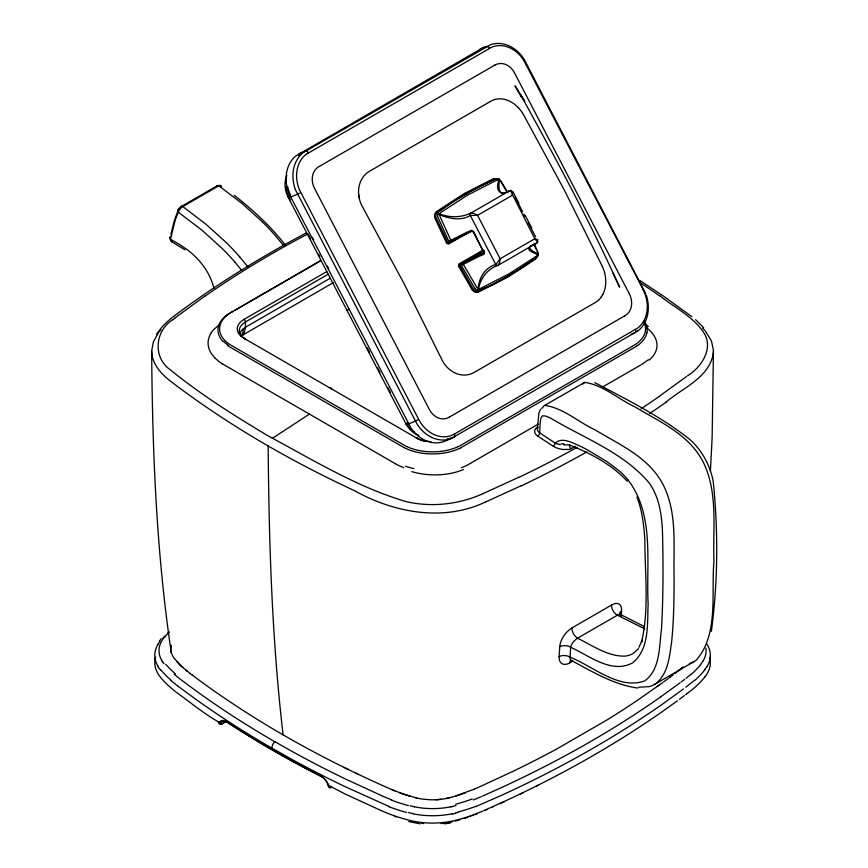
<?xml version="1.0" encoding="UTF-8"?>
<svg xmlns="http://www.w3.org/2000/svg" width="868" height="868" viewBox="0 0 868 868"><rect width="100%" height="100%" fill="white"/><g stroke="black" fill="none" stroke-linecap="round" stroke-linejoin="round"><path stroke-width="1.3" d="M705.586 331.326L711.413 340.907L713.442 350.064L712.14 437.298L710.415 471.107M170.671 648.591C156.316 550.095 152.367 450.416 151.672 350.998L153.376 341.808L158.247 333.008M713.463 350.998C711.51 376.669 683.083 387.54 666.016 402.09M245.47 327.453L245.47 321.985A2.116 1.226 60.1 0 0 243.973 319.391L326.824 271.565M245.46 327.822L244.038 333.312A18.521 10.622 60 0 1 240.913 336.068M537.368 429.313L538.898 413.059L540.536 409.24M571.936 628.041A15.841 8.637 -55 0 0 559.773 646.649L559.068 656.599A7.942 4.893 3.7 0 1 570.048 657.185C592.584 665.94 618.906 690.266 644.761 680.892C660.472 669.369 659.051 646.595 661.481 629.343C663.304 597.26 663.26 565.068 662.523 532.941C661.915 515.559 659.441 497.158 648.993 482.706C623.311 452.423 584.023 438.145 550.648 418.159A72.814 42.033 60 0 0 547.838 416.911L546.428 416.369A27.494 15.874 60 0 0 545.234 415.989L542.402 415.87L541.003 418.094A29.045 16.774 60 0 0 540.525 420.296A63.896 36.89 60 0 0 540.091 424.148L539.69 432.904A2.647 1.421 -56.8 0 1 537.693 436.072L553.241 446.25A15.852 9.765 3.3 0 0 558.287 448.485L559.697 448.875A19.671 12.109 3.3 0 0 563.082 449.494L569.636 449.385L575.365 446.38M638.588 648.656L633.412 653.3A55.574 32.083 60 0 1 624.895 656.132C607.524 656.468 592.508 645.521 577.513 638.208A7.942 4.459 61.3 0 1 571.936 627.944L611.495 605.105A15.841 8.159 -57.5 0 1 621.521 610.996L621.228 615.944M570.048 657.185L570.667 647.257A8.072 3.971 -49.2 0 1 577.491 638.381M468.666 192.219L495.552 178.927A5.154 4.21 59.3 0 1 497.765 178.699A5.132 4.156 56.7 0 1 498.525 178.917A1.736 0.987 -63.5 0 1 499.241 180.164C499.176 184.483 497.342 193.618 503.982 193.672M537.552 242.194L534.807 238.754L510.417 190.526M190.331 673.644L181.228 666.114L174.056 658.15A41.707 24.087 0 0 1 172.992 656.555L171.322 652.845A42.315 24.423 0 0 1 170.779 646.877L171.083 645.184L170.909 646.031M711.369 631.34C717.999 581.799 718.281 531.042 713.214 481.371C710.165 465.476 702.158 450.611 690.136 439.718C661.394 416.835 628.106 400.224 595.73 383.124L594.71 382.745M170.92 234.393L174.262 220.852L178.515 209.307A2.702 0.868 -41.9 0 1 181.054 206.606M239.601 333.768L241.51 330.393L244.96 327.54L330.057 278.324M638.935 647.311L642.222 640.128L641.506 642.363C649.416 608.707 644.783 573.466 644.859 539.223C643.763 524.923 642.222 510.46 636.917 497.006M541.73 408.546L544.095 405.725L584.696 382.408C603.119 384.893 618.244 399.182 634.92 406.853C657.467 420.524 683.333 431.852 698.631 454.387A44.257 25.552 60 0 1 702.982 461.635C718.389 492.384 712.693 528.08 713.963 561.173C711.011 593.083 718.975 634.117 696.342 660.081A61.161 35.306 60 0 1 689.355 663.553M602.804 294.447L601.383 296.834M211.217 332.824L211.922 331.782A52.286 30.261 1.7 0 1 213.55 329.764L220.005 324.024M159.354 641.235L161.177 638.653M156.424 334.527C161.741 326.162 169.184 319.489 177.18 313.771C217.911 283.435 261.322 256.841 306.122 232.993M582.157 384.448L584.696 382.408M530.652 246.089C524.315 250.396 535.155 253.076 538.16 254.78M158.887 332.162L160.96 329.656M705.044 669.369L704.339 670.248M700.498 664.541L701.192 663.684A55.964 32.832 2.2 0 0 702.874 661.232M164.638 636.873L163.944 637.741A55.986 31.747 -2.2 0 0 162.197 640.172A53.827 31.074 0.2 0 0 162.229 661.242M243.333 334.31L242.801 334.864M473.266 232.201L473.733 231.886L483.433 251.731M648.342 359.764L641.767 364.43M691.004 674.295L686.045 678.309M694.541 680.317L685.796 687.206M172.83 319.63C155.025 330.773 152.442 357.269 170.258 369.757C200.725 394.614 234.241 415.598 267.919 435.779C312.849 459.834 357.334 487.274 406.528 501.737C431.678 507.422 458.532 504.482 482.076 494.055M680.089 669.521L681.933 667.926L675.022 673.47M328.495 785.356L344.943 793.938L381.302 810.636M679.872 669.695L679.449 670.042A94.558 54.597 0 0 1 678.158 671.083M174.642 318.155L204.805 296.151M534.84 259.456L507.628 277.239L478.322 292.093A6.141 5.089 70.7 0 1 471.91 289.467M687.423 375.844C701.778 367.11 714.451 347.58 703.145 331.641C692.371 316.212 674.761 307.608 660.331 296.151M688.91 692.197L690.754 690.787A136.894 79.031 0 0 0 705.011 676.715M683.593 680.176L684.635 679.384M686.642 693.923L688.606 692.425M686.469 376.56L660.331 395.515M683.007 680.61L681.261 681.923M686.404 694.096L685.677 694.639M671.875 675.846L673.221 674.827M498.21 265.239L499.61 262.776L500.131 258.772L477.563 215.34L474.004 213.495L471.096 213.051M684.483 695.539L679.405 699.315M437.483 212.183L456.329 199.466L479.244 186.631M670.053 677.203L670.964 676.519L669.152 677.875M680.089 682.801L661.015 696.624M683.452 688.964L664.291 702.841A1073.694 619.817 0 0 1 502.941 794.687L475.772 806.622M668.241 678.548L663.662 681.912M677.355 700.812L668.056 707.539A1073.271 619.644 0 0 1 501.259 802.824L483.834 810.625M662.751 682.573L638.284 699.738A1057.311 610.432 0 0 1 606.721 720.125L556.475 749.138A1057.853 610.746 0 0 1 512.098 771.771L478.604 787.276M287.796 196.754L288.501 196.309M657.195 686.577L659.051 685.253M306.23 154.265L491.657 47.208A30.662 24.966 67.6 0 1 523.719 60.337M405.736 423.714L406.441 423.28A19.801 16.123 67.6 0 0 410.976 429.302M637.774 331.001L450.742 438.752A33.494 27.266 67.6 0 1 416.976 423.953L295.445 189.734M272.346 438.351L309.475 414.047M636.559 346.256L460.582 447.855M228.577 313.912L231.072 312.404M530.858 245.959L532.203 245.167M516.449 270.968L534.851 258.425A5.154 4.08 70.3 0 0 535.806 257.319M496.051 264.36L500.131 258.772L534.807 238.754L537.889 239.752M487.556 46.525A33.494 27.266 67.6 0 0 482.424 48L295.576 156.121A33.494 27.266 67.6 0 0 289.218 194.074L411.041 428.13A33.494 27.266 67.6 0 0 445.154 441.085L450.937 437.917M645.781 293.72L524.261 59.501A33.494 27.266 67.6 0 0 490.507 44.724L303.464 152.453A33.494 27.266 67.6 0 0 295.467 189.723M347.2 309.952L346.668 310.31L349.348 309.279M644.859 628.909L617.365 615.206L577.513 638.208M471.899 289.467L458.857 266.65L478.832 256.472A33.917 2.127 -27.5 0 1 480.232 255.843L483.519 254.422A1.248 0.977 67.1 0 1 483.801 252.827A1.183 0.77 59.5 0 0 483.845 251.46M643.275 289.749L523.729 60.326M512.977 273.073L514.713 272.02M643.145 289.825L644.414 292.559A30.662 24.966 67.6 0 1 637.611 328.082L454.398 434.054A30.532 24.857 67.6 0 1 418.701 419.418L299.449 189.81M219.224 722.784A11.675 6.239 62.4 0 1 226.342 721.72A1068.758 617.039 0 0 0 320.368 775.938L321.073 776.35A10.611 6.575 56 0 1 328.549 785.356M300.654 192.577L300.144 192.87M490.17 101.599L490.876 101.187A28.677 22.351 61.8 0 1 492.037 100.569A27.841 21.7 61.5 0 1 498.427 98.865L501.161 98.865A27.743 21.602 61.3 0 1 514.843 104.453L517.285 106.58A27.884 21.743 61.3 0 1 518.446 107.751M595.448 302.422L596.566 301.717A27.841 21.483 72.4 0 0 600.482 298.017A27.602 21.299 72.5 0 0 601.35 296.78M489.888 101.762L369.573 171.213A27.711 23.566 61.8 0 0 368.347 171.972A27.819 23.62 61.6 0 0 363.139 176.942L361.609 179.383A27.874 23.696 61.6 0 0 359.536 199.488A27.819 23.62 61.6 0 0 362.694 207.235L403.555 282.632L442.018 359.916A23.718 19.997 74.9 0 0 442.409 360.654A28.08 23.675 74.9 0 0 447.172 367.305L449.526 369.453M231.159 312.458L232.993 311.276M509.462 275.145L511.219 274.114M595.166 302.585L474.145 372.459A27.863 23.49 74.6 0 1 466.062 374.998L463.208 375.052A27.754 23.403 74.9 0 1 449.526 369.453M232.353 311.655L230.747 312.697A32.3 18.651 0 0 0 229.955 313.196L229.77 313.315A39.082 22.568 0 0 0 228.642 314.075A40.709 23.501 0 0 0 224.291 339.833A40.069 23.132 0 0 0 229.76 344.455L229.955 344.574A32.149 18.553 0 0 0 230.758 345.073L404.531 445.403A32.257 18.629 0 0 0 405.389 445.859L405.606 445.978A39.114 22.579 0 0 0 406.918 446.619M232.624 311.601L321.062 260.378M632.295 346.299L635.376 344.455A39.158 22.611 0 0 0 636.494 343.695A40.959 23.642 0 0 0 645.293 331.533A40.601 23.436 0 0 0 643.893 322.245M242.031 335.471L333.312 282.632M631.871 346.538L460.604 445.403A32.344 18.673 0 0 1 459.747 445.859L459.53 445.978A39.234 22.655 0 0 1 458.217 446.619M494.521 65.274L495.183 64.894M507.693 276.165L522.352 267.561L536.511 257.742A5.165 4.069 78.8 0 0 538.051 255.094M494.424 65.328L318.469 166.916A16.644 13.552 67.6 0 0 313.977 187.282L429.41 409.598A16.59 13.508 67.6 0 0 448.658 417.432L449.44 417.041M234.751 310.364L321.03 260.519M328.321 274.158L245.47 321.985A21.049 12.152 0 0 0 245.514 339.214L245.47 339.572M451.306 241.597L451.045 241.749A1.183 0.553 60.6 0 0 450.915 240.479L440.065 216.631A3.396 2.995 69.4 0 1 439.805 215.004A3.255 2.94 67.9 0 1 439.859 214.483A2.159 0.705 -71.4 0 0 439.935 214.038C449.884 217.814 461.103 217.684 470.792 213.137L509.874 190.569A1.866 1.53 69 0 1 512.055 191.47M483.357 249.93L459.443 263.677A2.235 1.855 68.9 0 0 458.868 266.65M484.322 250.613L460.387 264.371L459.443 263.677M477.27 290.303A1.736 0.987 -63.5 0 0 478.572 288.491C480.688 278.053 487.577 268.744 497.95 265.402L537.032 242.834A1.866 1.541 66.5 0 0 537.683 240.903M509.136 275.557L495.161 283.087M449.635 416.933L624.439 316.006M624.624 315.898L625.394 315.453A16.59 13.508 67.6 0 0 629.43 294.111M538.193 424.137L469.262 464.022A49.519 30.369 2.8 0 1 465.237 466.116L461.375 467.711M226.016 721.373L221.427 724.02A3.776 1.899 -35.5 0 1 218.844 723.001M225.604 721.742L221.796 724.129L217.759 721.558M654.342 684.526L694.194 661.514M457.903 237.561L451.295 241.358M458.998 236.931L461.19 235.673M470.261 231.539L449.071 243.713A2.235 1.866 67 0 1 446.369 242.606L435.118 218.682A6.141 5.11 65.1 0 1 436.474 211.575L464.174 193.607L492.991 178.938A6.141 4.915 64.7 0 1 496.843 179.199M603.26 386.596L640.801 364.983M450.188 241.988L449.049 242.639L450.362 242.096A1.248 1.02 67.6 0 1 448.897 241.478L438.004 217.456A5.154 4.427 68.6 0 1 437.602 214.895M468.677 192.414L451.805 202.613L439.143 211.499A5.165 4.275 55.2 0 0 437.646 214.038A5.132 4.481 67.7 0 0 437.591 214.895M504.145 278.194L505.925 277.185M483.801 252.827L480.46 254.27A34.774 2.181 -27.5 0 0 479.017 254.91L462.611 263.351M504.275 278.313L493.349 284.031M418.094 419.743L415.88 420.882M572.294 661.449L569.755 662.848A7.942 4.459 61.3 0 1 570.764 660.179M446.369 242.617L466.387 232.516A33.461 2.094 -27.5 0 1 467.613 231.962L471.074 230.465A1.248 0.977 67.1 0 0 472.496 231.083L469.154 232.516A35.056 2.192 -27.5 0 0 467.711 233.166L450.514 242.031M532.442 245.036L537.032 242.834M176.193 692.176C190.765 702.668 205.249 714.809 220.732 723.142M299.069 193.445L297.974 193.987M494.771 283.445L478.398 291.019L478.322 292.093M479.364 186.425L493.892 179.611A5.154 4.101 64.2 0 1 495.107 179.361M492.872 284.411L478.442 290.997A5.154 4.275 71.3 0 1 473.071 288.794L460.051 266.031A1.237 1.052 70.1 0 1 460.398 264.371L461.667 263.85A1.248 1.02 67.6 0 0 461.375 265.489L474.72 288.122M518.619 477.335L482.695 493.784M521.028 485.798L485.809 501.878M497.95 265.402A1.866 1.508 66.2 0 1 495.769 264.501C484.941 267.55 479.147 277.651 478.214 288.317A1.736 0.564 -71.5 0 1 477.27 290.303A5.165 4.524 71.7 0 1 474.688 288.143M492.33 807.175L493.067 806.839M486.536 809.768L487.154 809.486M478.008 787.536L475.957 788.437M484.669 810.593L485.299 810.321M474.481 789.088L455.147 796.195L460.365 794.567A120.554 69.603 0 0 0 464.174 793.254L465.422 792.799M474.481 789.088L475.078 788.828M482.543 796.097L500.293 788.111A1069.365 617.332 0 0 0 661.047 696.646M481.306 796.64L473.418 799.916M485.483 502.019C443.005 522.124 393.692 512.597 354.057 490.474C290.78 461.049 229.922 426.014 174.164 383.96C163.249 376.05 151.922 365.395 151.672 350.998M482.836 811.07L471.541 815.519A141.506 81.7 0 0 1 456.807 820.032L453.888 820.748A58.178 33.592 0 0 1 408.318 820.032A136.894 79.031 0 0 1 383.927 811.797L381.909 810.896M462.319 263.449A1.183 0.553 60.6 0 1 463.36 264.425L476.597 286.95A3.353 3.049 74.6 0 0 478.214 288.35L478.572 288.458A3.342 2.669 80 0 0 480.373 288.501L509.223 273.724L536.511 256.071A3.353 2.582 84.5 0 0 537.52 254.411M496.995 180.045L467.765 194.996L440.857 212.454A3.353 2.778 48.1 0 0 439.892 214.016A1.736 0.835 6 0 0 437.635 214.027C448.029 218.248 459.747 221.557 470.326 215.557A1.866 1.508 68.7 0 1 470.792 213.137M480.037 49.216L486.872 46.395M298.874 153.799L305.71 150.989M290.379 195.799L287.959 196.797L405.92 423.747A22.188 18.065 67.6 0 0 418.886 435.378M290.628 197.036L297.464 194.226M408.318 422.759L405.844 423.779M408.535 423.931L415.36 421.11M630.971 334.354L635.528 332.466M447.541 439.881L454.365 437.06M477.27 813.804L476.12 814.271M474.959 814.737L475.534 814.51M472.604 815.638L473.19 815.41M509.874 190.569C499.599 196.678 495.151 190.059 498.894 179.991A1.736 0.564 -71.5 0 0 498.536 178.873M470.217 816.506L470.814 816.289M470.586 215.47L477.563 215.34L512.239 195.322L512.966 191.806L518.999 203.503M454.485 796.379L453.161 796.759M452.499 796.954L449.136 797.844A41.697 24.076 0 0 1 446.369 798.462A42.445 24.51 0 0 1 435.508 799.732A42.228 24.38 0 0 1 429.606 799.732L422.304 799.07A42.391 24.478 0 0 1 417.345 798.159L404.13 794.35L391.533 789.479M457.805 812.415L455.364 813.056M456.004 805.537L452.619 806.394M544.833 405.421C563.267 407.906 578.392 422.195 595.068 429.866C617.571 443.537 643.503 454.854 658.779 477.4A44.257 25.552 60 0 1 663.119 484.648C677.886 513.813 673.123 547.675 674.132 579.184C674.002 600.526 673.807 621.933 671.474 643.177C669.467 657.109 667.926 673.351 656.49 683.094A61.161 35.306 60 0 1 649.503 686.566L638.696 687.239M444.557 823.862L450.568 822.918M568.703 444.839L563.582 444.904M637.817 688.053C613.481 684.765 591.965 671.409 570.623 660.081M560.63 444.611L559.339 444.394M420.199 823.819L408.774 821.605M416.683 798.007L415.316 797.67M409.989 796.195L407.363 795.392A122.974 70.992 0 0 1 403.49 794.133L399.703 792.799M569.549 445.034C590.641 453.324 611.756 464.445 627.282 481.306M403.772 467.711L398.206 465.281A45.158 27.7 -2.8 0 1 397.49 464.912L395.873 464.022M391.707 799.916L383.2 796.368M389.363 806.622L344.129 786.191A1073.629 619.806 0 0 1 292.961 759.977L271.89 748.129A6.195 3.58 -60 0 1 272.726 744.635L273.453 743.355A5.056 2.919 -60 0 1 274.885 741.739L295.89 753.533A1069.3 617.311 0 0 0 346.842 779.648L382.593 796.097M394.799 790.878L393.009 790.119M392.412 789.869C321.887 758.979 254.02 721.438 192.36 675.163M355.305 772.867L357.583 773.952M343.978 767.355L348.502 769.569M620.197 614.316L643.98 626.381M537.693 251.763A5.154 3.928 66.8 0 1 538.203 254.324A5.132 3.819 67.5 0 1 538.138 255.127A1.736 0.835 6 0 0 537.617 254.02L531.867 250.526L529.035 247.521M404.325 447.747L228.577 346.256A40.97 24.369 -1.5 0 1 227.416 345.464M244.038 319.435A23.121 13.345 0 0 0 244.049 338.336L417.627 438.633A2.116 1.226 -60.2 0 0 416.13 437.765M395.461 463.783L222.501 363.92M171.56 241.651L184.927 249.767M222.425 363.876L221.34 363.193A50.561 30.706 -3.2 0 1 219.886 362.227L215.069 358.137M639.738 280.375L664.161 296.606L691.818 316.679M645.325 324.155L648.331 326.509M192.588 675.337L190.114 673.47M180.728 679.557L196.754 691.384A1069.05 617.17 0 0 0 274.863 741.749M177.593 685.883L193.445 697.579A1073.38 619.665 0 0 0 271.858 748.151M177.365 685.709L170.584 680.317M180.023 679.026L174.132 674.295M175.423 691.59L167.806 685.134A141.104 81.462 0 0 1 160.526 677.257L158.844 675.033A58.178 33.592 0 0 1 155.6 657.185M187.423 671.431L186.989 671.083A94.46 54.532 0 0 1 185.687 670.042M234.327 195.354C253.196 210.089 270.924 226.483 285.648 245.427M182.801 667.557L179.73 664.638A124.233 71.729 0 0 1 176.92 661.633M695.593 319.663L703.633 327.681M262.483 221.948L242.27 203.665L218.834 185.795A2.647 1.693 62.2 0 0 216.772 186.023L181.043 206.66A2.647 1.345 58 0 1 182.801 206.595L218.834 185.795A5.306 2.137 -49.3 0 1 221.286 187.173M214.96 358.017L211.922 354.35A52.123 30.022 1.7 0 1 208.092 343.001L208.092 342.708A52.069 30.054 1.3 0 1 211.239 332.824M702.668 328.028L704.892 330.491M239.763 256.95L247.879 266.834M234.653 261.832L241.771 270.447M627.694 479.505C654.949 514.507 645.944 562.931 648.146 604.019C647.127 624.038 649.774 648.819 632.588 662.892C611.43 674.252 589.274 655.644 570.667 647.257A7.942 4.883 3.5 0 0 559.686 646.693M160.797 670.248L159.452 668.534M164.03 663.781L162.913 662.284M283.912 246.024L275.796 236.15A174.511 100.753 60 0 0 262.483 221.958M500.934 181.119L507.813 192.598M507.075 192.153L500.771 181.586A3.353 2.322 63.5 0 0 499.274 180.229M521.787 97.758L514.984 85.823L524.749 101.35L520.431 94.482C555.314 157.661 589.893 221.416 619.633 287.2L613.036 273.322M514.453 72.771L514.496 72.836A16.59 13.508 67.6 0 0 495.205 64.937M514.507 72.858L629.224 293.612M525.357 215.741L531.715 227.98M515.158 197.437L522.601 211.759M523.849 214.146L525.086 216.533M528.189 222.501L535.632 236.834M470.326 215.557L495.769 264.501M312.361 237.376L313.608 239.774M327.334 266.183L328.581 268.592M289.109 197.492L290.346 199.857M308.162 234.132L310.614 238.863M318.599 254.237L319.825 256.602M367.131 347.623L369.584 352.354M377.569 367.717L380.032 372.448M388.018 387.812L390.47 392.542M449.071 243.713L449.006 242.671A1.237 1.052 66.4 0 1 447.573 242.02L436.344 218.139A5.154 4.297 64.6 0 1 437.483 212.193M602.142 266.02L564.233 189.864L523.371 114.468A27.852 21.722 61.3 0 0 518.435 107.762M602.327 266.4L603.01 267.93A27.841 21.516 72.5 0 1 605.018 274.342A27.602 21.299 72.5 0 1 605.321 275.991L605.701 279.29A27.841 21.516 72.5 0 1 602.793 294.512M533.918 244.233L536.25 249.463M534.265 244.049L536.164 248.335M308.281 152.887L308.292 152.909A2.647 1.617 60.7 0 0 306.512 150.978M536.381 248.834L537.444 251.286M537.097 251.405L537.303 251.894A3.396 2.485 66.4 0 1 537.715 253.51A3.255 2.289 67.4 0 1 537.683 254.009M213.973 288.447C209.872 271.727 198.707 257.449 184.602 247.857A135.517 78.239 60 0 0 170.432 239.297A2.647 1.801 11.3 0 1 170.464 236.649A2.756 1.248 -50.8 0 0 170.584 237.572M359.168 197.871L358.679 194.616M226.342 721.731L227.134 722.111A1067.694 616.432 0 0 0 321.073 776.35M283.109 734.881C271.89 639.032 268.961 542.381 268.158 445.957M447.508 438.633L447.508 440.608M331.543 389.265L331.543 388.94A2.116 1.226 -60 0 0 330.057 388.072M441.389 799.254A42.391 24.478 0 0 1 435.519 799.732M449.136 797.844A42.011 24.261 0 0 1 446.369 798.462M171.322 652.845A42.326 24.434 0 0 1 170.779 646.877M706.91 644.013A58.156 33.581 -0.2 0 1 706.899 666.732M706.802 666.711A58.156 34.134 2.2 0 1 704.914 669.326M704.48 670.291A138.576 80.127 0.1 0 1 694.747 680.393M475.534 806.415A138.63 79.758 -0.1 0 1 458.13 812.014M455.591 813.37A58.167 35.48 1.2 0 1 452.434 814.097M452.239 813.75A58.156 33.451 0 0 1 412.897 813.761M412.984 813.598A58.156 35.067 -0.9 0 1 408.437 812.535M406.636 812.47A138.576 80.214 -0.1 0 1 389.168 806.795M705.89 648.027A53.816 31.074 -0.2 0 1 702.906 661.242M700.671 664.595A134.681 77.86 0.1 0 1 691.232 674.382M472.311 798.94A134.703 76.514 -0.5 0 1 455.602 804.245M452.727 806.546A55.302 33.32 0.9 0 1 450.904 806.947M450.807 806.784A53.827 30.955 0 0 1 414.329 806.784M414.34 806.763A55.975 33.743 -0.9 0 1 410.13 805.764M408.416 805.623A134.681 77.936 -0.1 0 1 391.479 800.122M170.963 680.165A138.63 79.769 0.3 0 1 161.133 670.161M159.235 668.599A58.167 34.319 -2.9 0 1 158.041 666.776M158.236 666.732A58.156 33.57 0.2 0 1 158.226 644.013M158.106 643.991A58.156 32.973 -2.2 0 1 159.94 641.343M162.566 638.642A138.576 79.889 -0.1 0 1 164.833 636.168M167.806 633.195A138.576 79.889 -0.1 0 1 169.043 632.034M175.401 673.818A134.703 76.861 0.9 0 1 165.723 664.248M162.815 662.317A55.292 32.452 -2.2 0 1 162.132 661.264M164.833 636.928A134.681 77.653 -0.1 0 1 169.151 632.088M320.368 775.905A11.675 7.194 56.3 0 1 328.549 785.887M331.446 787.395A3.776 2.354 -66.6 0 1 328.354 785.974M709.612 657.467A58.178 33.592 0 0 1 705.044 676.715M396.166 816.951A133.205 76.905 0 0 1 394.701 816.43M452.532 821.779A54.478 31.454 0 0 1 441.074 823.58M423.595 823.548A54.478 31.454 0 0 1 421.707 823.341M467.874 817.33A137.817 79.563 0 0 1 464.337 818.481M459.845 819.848A137.817 79.563 0 0 1 455.266 821.106M538.323 785.247A1069.571 617.506 0 0 1 536.174 786.332M523.198 792.744A1069.571 617.506 0 0 1 519.921 794.318M504.514 801.609A1069.571 617.506 0 0 1 500.066 803.67M222.219 723.554A2.615 1.139 -30.3 0 1 220.363 723.348M220.711 723.12A10.611 5.62 62.7 0 1 227.134 722.176M329.395 786.647A2.615 1.714 -67.9 0 1 328.343 785.464M683.127 666.841A116.985 67.541 0 0 1 682.335 667.568M430.821 441.617A23.132 13.356 0 0 1 416.195 437.732M243.973 338.379A2.116 1.226 -60.2 0 1 245.47 339.236M553.241 446.25A2.647 1.421 -56.8 0 0 555.238 443.092C562.464 436.593 572.544 443.049 580.041 446.098A205.966 118.916 60 0 1 587.126 449.732L606.754 461.418L619.535 471.096A54.76 31.617 60 0 1 627.694 479.494M559.372 444.351A15.57 9.515 -10.2 0 1 555.227 443.092L539.69 432.904A7.899 4.915 4.1 0 1 537.986 427.436M571.198 448.778A2.647 1.519 60.1 0 1 569.592 444.883M564.016 443.841A23.968 11.403 -5 0 1 561.455 443.635M537.715 436.051A10.524 6.477 3.4 0 1 537.726 426.861M572.858 660.917A7.899 4.112 -50.9 0 1 570.102 657.152M619.492 614.815A7.942 4.883 3.5 0 1 621.531 610.985M617.365 615.206A7.942 4.709 58.7 0 1 611.495 605.105M617.332 615.39A8.072 3.505 -54.2 0 1 621.77 615.868M569.755 662.968A15.743 8.745 -55.7 0 1 559.144 656.555M204.924 296.216A1074.541 618.645 -0.1 0 1 307.619 234.034M172.982 319.684A99.429 56.93 -0.6 0 1 174.793 318.22M660.483 395.58A1074.53 622.106 0.1 0 1 641.159 408.687M577.253 447.302A1074.53 622.106 0.1 0 1 518.76 477.433M639.825 282.469A1075.159 619.003 0.1 0 1 660.179 296.227M666.168 402.166A1077.264 623.788 0.1 0 1 649.6 413.493M586.866 451.902A1077.264 623.788 0.1 0 1 521.191 485.906M172.45 241.738A5.262 2.788 -56.2 0 1 170.443 239.253L175.195 220.363A145.336 83.914 60 0 1 178.363 212.215A5.306 2.224 -47.9 0 1 182.801 206.551L206.237 224.476L226.439 242.747A174.511 100.753 60 0 1 239.763 256.939M178.515 209.307A2.647 2.007 24.9 0 0 178.374 212.226L201.994 230.204L221.741 248.064A169.271 97.726 60 0 1 234.664 261.821M216.816 185.969A2.702 0.792 -44.4 0 1 217.781 186.219M424.886 441.324A21.027 12.141 0 0 1 417.692 438.6M243.376 328.636A18.521 12.293 51.9 0 1 241.12 335.645M646.031 327.41A51.971 28.481 2.8 0 1 649.177 360.079M463.49 469.523A51.993 31.682 2.5 0 1 411.823 471.639M414.014 468.59A51.809 27.917 0.8 0 1 405.443 466.246M644.273 321.214A42.293 24.423 -0.4 0 1 646.899 332.802M646.855 332.802A42.554 24.564 -0.4 0 1 637.709 345.453M637.622 345.41A40.644 23.979 0.9 0 1 636.45 346.202M460.745 447.964A40.72 24.163 1.5 0 1 459.378 448.647M459.215 448.528A42.293 24.261 0 0 1 405.996 448.539A40.98 24.065 -1 0 1 404.434 447.671M228.089 345.149A41.838 23.599 1.8 0 1 223.434 341.265M222.87 341.439A42.38 24.456 0.4 0 1 222.251 319.337A42.033 24.282 0.4 0 1 227.416 314.704M227.297 314.65A40.579 22.937 -0.9 0 1 228.458 313.847M458.195 446.608A40.698 23.501 0 0 1 407.016 446.64M288.024 196.765A22.188 18.065 67.6 0 1 286.885 175.52M298.711 155.795A2.127 1.204 60.5 0 1 298.483 155.047M290.52 195.159A31.085 25.313 67.6 0 1 287.655 186.501M414.546 432.047A19.801 16.123 67.6 0 1 414.112 431.776M288.643 196.211A19.801 16.123 67.6 0 1 285.952 187.011M286.158 181.737A19.801 16.123 67.6 0 1 286.516 180.067M635.463 329.525A2.658 1.454 61 0 1 636.027 331.663M454.322 434.098A2.658 1.53 59.9 0 1 454.886 436.279M299.471 189.799A30.662 24.966 67.6 0 1 306.241 154.287M487.675 46.405A2.658 1.53 59.9 0 1 489.422 48.326M646.313 295.272A33.494 27.266 67.6 0 1 637.774 331.001M498.514 179.003A5.165 3.808 64.7 0 1 500.89 181.162M499.284 180.153A2.159 1.031 6.2 0 0 498.894 179.991A3.255 2.615 50.8 0 0 498.406 179.86A3.396 2.778 54.7 0 0 496.995 180.034M537.661 253.998A2.159 1.226 -63.6 0 1 537.574 254.443M480.329 288.501A1.725 1.031 67.4 0 1 480.134 290.379A5.154 4.145 75.7 0 1 477.291 290.194M471.031 230.367A2.344 1.443 59.7 0 1 473.353 232.168L483.563 251.709A2.344 1.443 59.7 0 1 483.584 254.519M472.474 231.029A1.183 0.77 59.4 0 1 473.678 231.908M536.37 257.308A6.141 4.893 69.9 0 1 534.829 259.456"/></g></svg>
